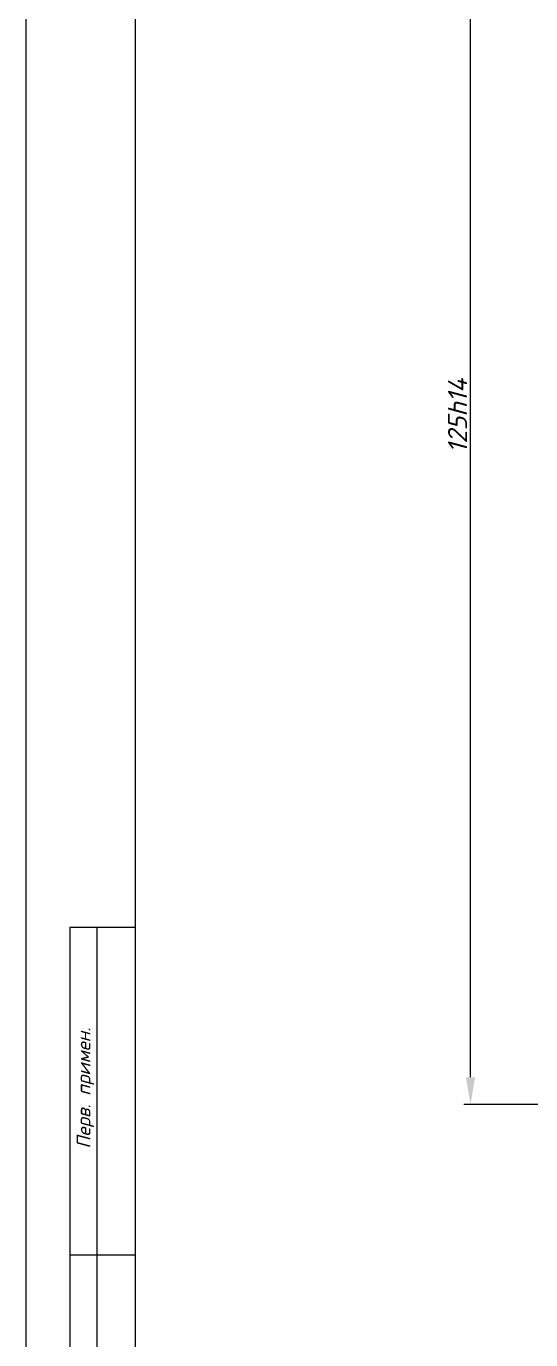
# Model space of a CAD drawing. Header units: millimetres. Extents: x 532 to 1373, y -49 to 545.
# Drawn here: x 531.7 to 624.2, y 167.8 to 408.2 of the extents above; entities that cross this region are included whole.
import ezdxf

# ---------------------------------------------------------------- set-up
doc = ezdxf.new("R2010")
doc.units = ezdxf.units.MM
doc.styles.add('PDF ISOCPEUR Italic', font='isocpeui.ttf')
doc.dimstyles.new('ISO-25', dxfattribs={"dimtxt": 2.5, "dimasz": 2.5, "dimexe": 1.25, "dimexo": 0.625, "dimtad": 1, "dimtxsty": 'Standard', "dimcen": 2.5, "dimadec": 0, "dimazin": 0, "dimtfac": 1, "dimtmove": 0, "dimatfit": 3, "dimfxl": 1, "dimarcsym": 0})

# ---------------------------------------------------------------- blocks, each defined once
blk = doc.blocks.new('*D268')
at = {"color": 0, "linetype": 'ByBlock', "lineweight": -2, "transparency": 16777216}
for p, q in [((660.18, 460.87), (611.87, 460.87)), ((613.12, 215.87), (613.12, 455.87)), ((630.9, 210.87), (611.87, 210.87))]:
    blk.add_line(p, q, dxfattribs=at)
at = {"color": 0, "linetype": 'ByBlock', "transparency": 16777216}
for points in [[(612.28, 455.87), (613.95, 455.87), (613.12, 460.87)], [(612.28, 215.87), (613.95, 215.87), (613.12, 210.87)]]:
    blk.add_solid(points, dxfattribs=at)
at = {"layer": 'DEFPOINTS', "color": 0, "linetype": 'ByBlock', "transparency": 16777216}
for p in [(613.12, 460.87), (660.8, 460.87), (631.52, 210.87)]:
    blk.add_point(p, dxfattribs=at)
at = {"color": 0, "linetype": 'ByBlock', "transparency": 16777216, "insert": (610.74, 336.87), "char_height": 2.5, "attachment_point": 5, "rotation": 90, "style": 'PDF ISOCPEUR Italic'}
blk.add_mtext('{\\H1.4x;125h14}', dxfattribs=at)

msp = doc.modelspace()

# ---------------------------------------------------------------- linework, layer by layer
for p, q in [((531.729, -48.718), (531.729, 545.282)), ((551.729, -3.718), (551.729, 540.282)), ((539.729, 243.282), (539.729, 123.282)), ((551.729, 243.282), (539.729, 243.282)), ((544.729, 123.282), (544.729, 243.282)), ((551.729, 183.282), (539.729, 183.282))]:
    msp.add_line(p, q)

# ---------------------------------------------------------------- texts
at = {"style": 'PDF ISOCPEUR Italic'}
msp.add_text('Перв. примен.', height=2.5, rotation=90, dxfattribs=at).set_placement((543.482, 202.795))

# ---------------------------------------------------------------- dimensions: what is measured, and where the dimension line sits
at = {"linetype": 'ByBlock'}
dim = msp.add_linear_dim(base=(613.117, 460.873), p1=(631.524, 210.873), p2=(660.804, 460.873), angle=90, text='{\\H1.4x;125h14}', dimstyle='ISO-25', override={"dimasz": 5, "dimtxsty": 'PDF ISOCPEUR Italic', "dimsah": 1}, dxfattribs=at)
dim.commit()
dim.dimension.update_dxf_attribs({"geometry": '*D268', "text_midpoint": (613.117, 336.873), "dimtype": 160})

doc.saveas('drawing.dxf')
